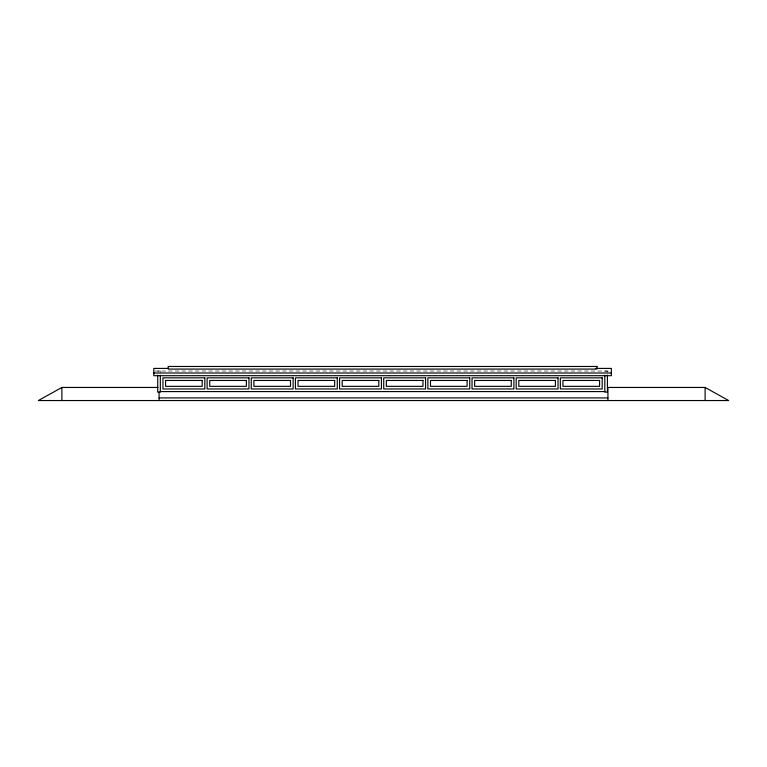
<?xml version="1.0" encoding="UTF-8"?>
<svg xmlns="http://www.w3.org/2000/svg" width="767" height="767" viewBox="0 0 767 767"><rect width="100%" height="100%" fill="white"/><g stroke="black" fill="none" stroke-linecap="round" stroke-linejoin="round"><path stroke-width="0.58" stroke-dasharray="3.83 2.88" d="M155.001 371.027L610.158 371.027M607.426 372.273L607.426 371.103L604.808 371.103L604.808 372.273M160.341 372.273L160.341 371.103L157.724 371.103L157.724 372.273"/><path stroke-width="1.15" d="M157.935 387.45L61.897 387.45L38.35 400.537L728.65 400.537L705.103 387.45L607.924 387.45L607.924 400.537M168.174 368.409L153.803 368.409L153.803 375.696L611.357 375.696L611.357 368.409L595.786 368.409M153.803 373.002L611.357 373.002M160.341 391.582L604.808 391.582M159.076 397.92L607.924 397.92M705.103 387.45L705.103 400.537M607.426 375.149L607.426 392.11L604.808 392.11L604.808 375.226M160.341 375.226L160.341 392.11L157.724 392.11L157.724 375.149M159.076 392.129L159.076 400.537M61.897 387.45L61.897 400.537M596.966 366.463L168.194 366.463L168.194 369.08L596.966 369.08L596.966 366.463M204.818 377.843L162.959 377.843L162.959 388.965L204.818 388.965L204.818 377.843M248.968 377.843L207.109 377.843L207.109 388.965L248.968 388.965L248.968 377.843M293.128 377.843L251.26 377.843L251.26 388.965L293.128 388.965L293.128 377.843M337.279 377.843L295.42 377.843L295.42 388.965L337.279 388.965L337.279 377.843M381.429 377.843L339.57 377.843L339.57 388.965L381.429 388.965L381.429 377.843M425.58 377.843L383.721 377.843L383.721 388.965L425.58 388.965L425.58 377.843M469.74 377.843L427.871 377.843L427.871 388.965L469.74 388.965L469.74 377.843M513.89 377.843L472.031 377.843L472.031 388.965L513.89 388.965L513.89 377.843M558.04 377.843L516.181 377.843L516.181 388.965L558.04 388.965L558.04 377.843M602.191 377.843L560.332 377.843L560.332 388.965L602.191 388.965L602.191 377.843M202.2 380.461L165.576 380.461L165.576 386.347L202.2 386.347L202.2 380.461M246.36 380.461L209.727 380.461L209.727 386.347L246.36 386.347L246.36 380.461M290.511 380.461L253.877 380.461L253.877 386.347L290.511 386.347L290.511 380.461M334.661 380.461L298.027 380.461L298.027 386.347L334.661 386.347L334.661 380.461M378.812 380.461L342.187 380.461L342.187 386.347L378.812 386.347L378.812 380.461M422.972 380.461L386.338 380.461L386.338 386.347L422.972 386.347L422.972 380.461M467.122 380.461L430.488 380.461L430.488 386.347L467.122 386.347L467.122 380.461M511.273 380.461L474.639 380.461L474.639 386.347L511.273 386.347L511.273 380.461M555.423 380.461L518.799 380.461L518.799 386.347L555.423 386.347L555.423 380.461M599.583 380.461L562.949 380.461L562.949 386.347L599.583 386.347L599.583 380.461"/></g></svg>
